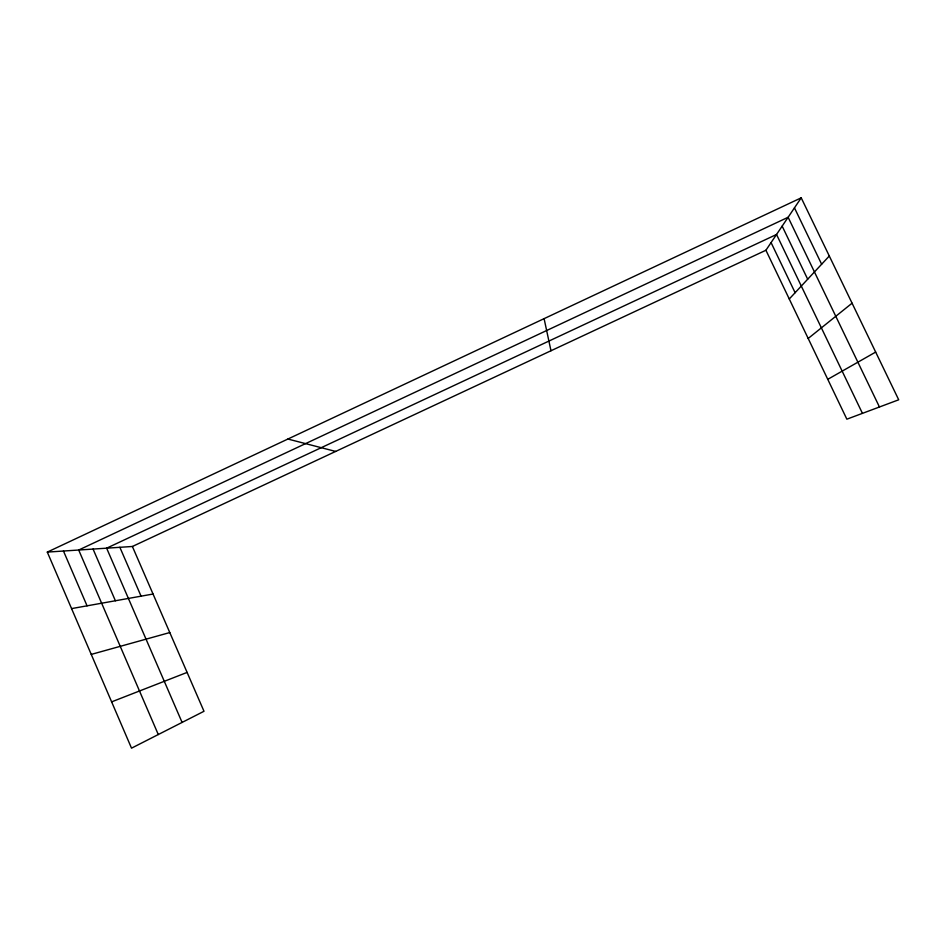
<?xml version="1.0" encoding="UTF-8"?>
<svg xmlns="http://www.w3.org/2000/svg" width="946" height="946" viewBox="0 0 946 946"><rect width="100%" height="100%" fill="white"/><g stroke="black" fill="none" stroke-linecap="round" stroke-linejoin="round"><path stroke-width="1.42" d="M765.917 250.252L801.215 197.832L898.7 399.791L846.859 419.184L765.917 250.252L132.381 546.481L47.3 552.097L131.518 748.168L203.993 711.274L132.381 546.481M789.271 298.983L829.299 256.011M808.18 338.467L852.074 303.193M827.762 379.334L875.665 352.078M47.3 552.097L801.215 197.832M111.628 701.861L187.107 672.417M91.254 654.407L169.783 632.555M71.577 608.597L153.051 594.029M287.903 439.039L335.664 451.431M794.463 207.86L821.636 264.23M879.449 406.993L788.124 217.273L78.695 550.028L158.289 734.545M782.165 226.129L807.683 279.212M862.433 413.355L776.536 234.478L106.638 548.183L182.093 722.425M771.073 242.59L795.113 292.704M119.87 547.308L141.072 596.181M93.063 549.07L115.4 600.769M63.465 551.021L87.056 605.83M544.092 318.648L550.986 350.753"/></g></svg>
